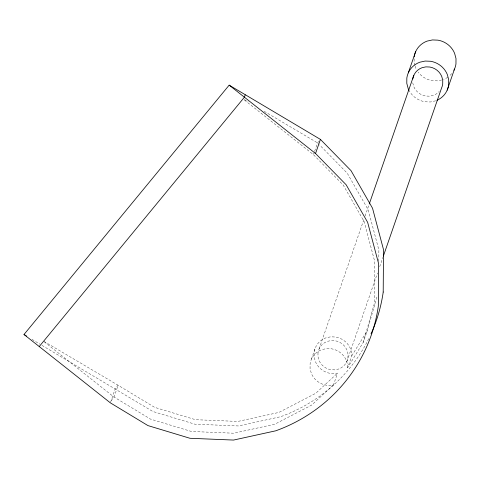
<?xml version="1.0" encoding="UTF-8"?>
<svg xmlns="http://www.w3.org/2000/svg" width="480" height="480" viewBox="0 0 480 480"><rect width="100%" height="100%" fill="white"/><g stroke="black" fill="none" stroke-linecap="round" stroke-linejoin="round"><path stroke-width="0.36" stroke-dasharray="2.4 1.8" d="M347.694 367.614L347.712 365.352L346.464 360.648A19.422 18.858 19.1 0 0 331.5 348.798L326.544 348.594L321.756 349.65A18.57 18.024 19.1 0 0 310.098 363.816L310.062 368.628L311.31 373.338A19.422 18.858 19.1 0 0 326.274 385.182L331.23 385.386L333.48 384.894L337.56 373.11L335.31 373.602L330.354 373.404A19.422 18.858 19.1 0 1 315.39 361.554L314.142 356.85L314.178 352.032A18.57 18.024 19.1 0 1 325.83 337.866L330.624 336.816L335.58 337.02A19.422 18.858 19.1 0 1 350.544 348.864L351.792 353.568L351.774 355.836L347.694 367.614L363.234 342.384L367.314 330.606L377.346 295.548M378.798 261.288L378.876 250.05L368.208 209.802L347.286 173.25L319.632 145.02M414.132 58.878L414.108 62.226L414.978 65.496M363.234 342.384L374.496 303.036L374.802 261.828L364.128 221.58L343.206 185.028L313.47 154.668L244.104 99.762M110.562 402.27L115.242 388.746L118.116 385.26L154.65 407.358L195.492 419.7L237.858 421.428L278.856 412.44L315.702 393.336L337.56 373.11M314.43 151.896L313.47 154.668L314.286 153.672M314.67 151.206L317.544 142.89L318.774 141.396M311.412 359.214L315.492 347.43M319.044 349.014L364.104 218.886M365.082 216.06L369 204.744M346.89 361.41L377.502 273.006M379.71 266.64L382.89 257.448M351.774 355.836L367.314 330.606M111.162 400.53L114.036 397.038L118.116 385.26L44.19 341.502M333.48 384.894L311.622 405.114L274.776 424.218L233.778 433.212L191.412 431.478L150.57 419.142L113.772 396.882L43.494 341.202M441.66 79.992L437.658 80.868L432.15 80.64A21.612 20.982 19.1 0 1 418.218 72.216M435.678 100.818L430.344 101.988L424.836 101.76A21.612 20.982 19.1 0 1 409.392 91.038M244.266 99.51L248.124 101.79M264.192 111.306L317.544 142.89L319.11 144.486M41.964 345.366L152.832 411.486L194.85 424.176L238.434 425.958L280.614 416.706A163.434 158.652 19.1 0 0 369.48 337.188M32.016 339.36L40.038 344.226M415.146 66.15L415.494 67.458A21.612 20.982 19.1 0 0 416.37 69.318M412.74 82.83L413.736 86.574A15.48 15.024 19.1 0 0 425.658 96.018L429.606 96.18L433.428 95.34A14.796 14.364 19.1 0 0 439.254 91.44M451.704 73.584A20.664 20.058 19.1 0 1 448.854 76.41M447.786 77.214A20.664 20.058 19.1 0 1 443.622 79.458M317.994 352.68L317.964 356.514L318.96 360.264A15.48 15.024 19.1 0 0 330.888 369.708L334.83 369.87L338.652 369.03A14.796 14.364 19.1 0 0 347.94 357.744L347.97 353.904L346.974 350.154A15.48 15.024 19.1 0 0 335.046 340.716L331.104 340.554L327.282 341.388A14.796 14.364 19.1 0 0 317.994 352.68"/><path stroke-width="0.72" d="M383.202 292.032L383.514 249.642L372.534 208.236L351.012 170.634L320.418 139.398L229.17 85.146L24 334.494L110.358 402.852L147.948 425.592L189.966 438.282L233.55 440.064L275.73 430.812A163.434 158.652 19.1 0 0 378.33 306.144L378.63 263.748L367.65 222.342L346.128 184.74L315.534 153.504L229.17 85.146M245.208 94.878L244.404 97.206L39.234 346.548M315.534 153.504L320.418 139.398M408.3 72.87L415.614 51.75M369.246 204.036L413.814 75.324M383.382 256.032L441.666 87.72A14.796 14.364 19.1 0 0 442.716 84.054L442.74 80.214L441.75 76.464A15.48 15.024 19.1 0 0 429.822 67.026L425.874 66.864L422.058 67.698A14.796 14.364 19.1 0 0 412.764 78.99M447.18 90.174L454.494 69.054M24 334.494L26.466 335.994M409.056 90.432A21.612 20.982 19.1 0 1 408.186 88.578L406.794 83.346L406.836 77.988A20.664 20.058 19.1 0 1 419.802 62.22L425.136 61.056L430.644 61.278A21.612 20.982 19.1 0 1 447.3 74.46L448.686 79.698L448.65 85.056A20.664 20.058 19.1 0 1 436.932 100.32M414.144 56.868A20.664 20.058 19.1 0 1 427.116 41.106L432.45 39.936L437.958 40.158A21.612 20.982 19.1 0 1 454.608 53.34L456 58.578L455.958 63.936A20.664 20.058 19.1 0 1 453.924 70.248M383.214 292.038A163.434 158.652 19.1 0 1 371.034 333.864"/></g></svg>
